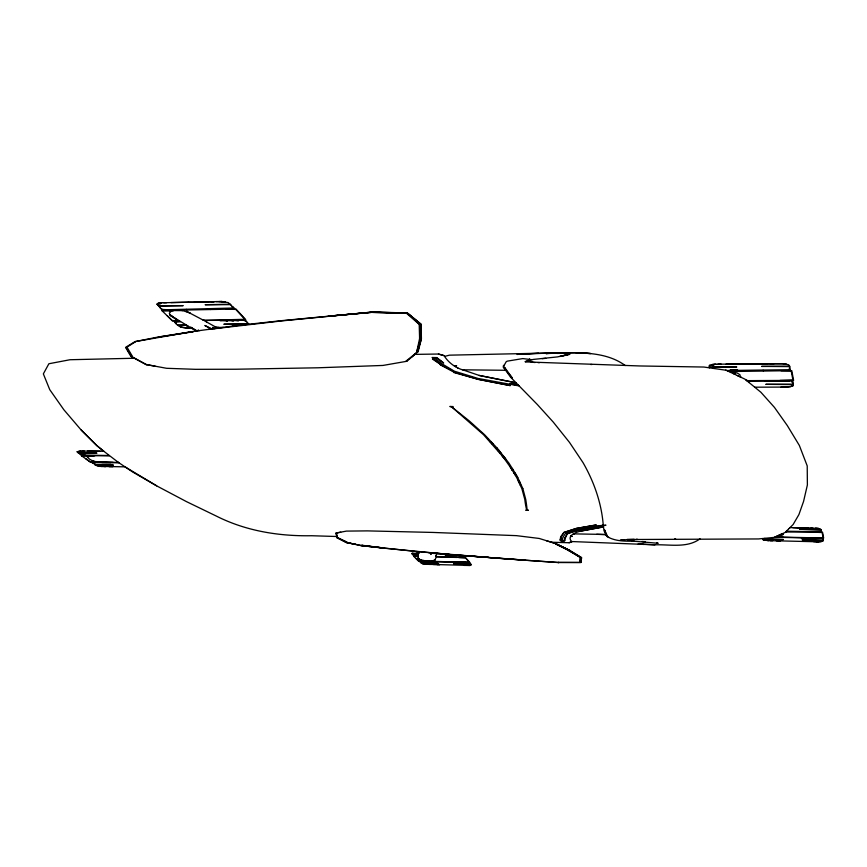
<?xml version="1.0" encoding="UTF-8"?>
<svg xmlns="http://www.w3.org/2000/svg" width="867" height="867" viewBox="0 0 867 867"><rect width="100%" height="100%" fill="white"/><g stroke="black" fill="none" stroke-linecap="round" stroke-linejoin="round"><path stroke-width="1.3" d="M419.769 559.443L417.894 558.651L421.373 560.862L418.197 557.969L418.273 551.65M418.241 554.425L412.898 554.338L414.415 555.823L418.219 555.855M782.912 534.592L782.489 533.639L782.955 533.92M100.247 451.23L96.378 451.198M155.16 366.188L145.949 364.541L130.819 356.348L125.563 347.374L134.959 341.641L193.341 331.443L236.257 325.624L281.352 320.682L373.081 312.001L407.241 312.987L421.037 324.204L421.427 338.553L418.143 351.666L406.818 361.279L405.973 361.138L417.796 351.655L420.636 338.694L421.037 324.204L407.685 313.312M208.243 329.438L281.862 320.898L373.081 312.001L406.385 313.193L418.696 323.933L420.213 323.857L419.606 338.488L416.821 351.579L420.636 338.694M504.453 458.47L483.493 434.681L451.577 406.807L469.307 420.95L484.631 434.757L497.907 448.954L509.005 463.216L517.176 476.308L522.855 488.62M581.551 557.557L580.998 562.39L581.551 557.557L569.782 550.415L556.007 543.75L569.576 550.61L568.871 550.61L555.357 543.782L569.424 550.512M579.882 562.39L580.153 557.654L581.258 557.709L569.641 550.643M525.055 560.223L558.326 562.466L580.944 562.531L581.172 559.356M562.542 540.39L561.664 540.206L561.383 536.901L563.864 532.479L576.306 528.437L596.117 524.979L576.306 528.437L563.864 532.479L560.711 536.727L560.125 539.903L563.16 540.499C560.927 539.198 564.807 534.636 565.544 533.313M187.998 302.215L182.233 302.345M103.747 466.609L105.752 466.63M431.116 552.821L430.823 554.479L431.82 552.886M232.085 326.198L233.483 326.003M218.917 327.433L215.959 327.195M607.973 536.944L608.807 537.334M709.401 367.836L709.39 365.397L715.058 364.205L782.305 363.641L788.71 364.747L790.433 369.7L726.719 370.502M434.161 553.092L434.042 553.645L434.302 553.113M782.901 533.899L782.207 533.769M81.715 455.879L86.602 455.923C88.597 459.618 93.658 461.818 98.686 461.97M436.047 555.931L435.884 556.581L464.322 557.21L462.805 555.574M436.058 555.866L436.285 554.988M440.913 553.71L436.632 553.59L436.296 554.934M561.014 356.283L570.042 353.942L557.611 356.89L533.378 359.415L527.093 360.737L525.283 361.886L639.813 365.961L703.928 367.044L726.221 370.263L744.905 379.139L760.89 392.252L774.426 407.371L787.301 425.556L799.352 445.454L807.22 465.915L807.383 484.967L803.568 501.419L798.908 514.597L793.11 524.535L789.956 527.667M435.05 559.822L436.318 556.874L457.332 557.459M189.19 327.932L186.795 326.783L187.976 326.165M727.998 371.119L737.243 373.059L739.909 374.717L740.385 376.993M636.28 539.317L637.353 539.263M418.458 348.588L421.395 338.91M754.734 387.202L787.052 387.061L792.806 385.956L793.294 384.59L792.655 381.231L789.447 380.916L747.332 381.133M196.3 331.053L170.192 315.241L169.303 313.247L170.756 311.524L173.66 310.603M420.625 338.433L421.384 338.726M94.796 455.782L87.448 456.692M774.524 537.215L820.431 538.255L822.881 538.515L823.26 540.488L822.837 541.268L818.35 541.799L768.032 540.618L763.328 539.881L762.353 538.559M746.736 380.646L793.608 380.385L791.755 370.632L731.52 371.531M328.225 316.184L372.615 312.272L328.636 316.141M603.226 524.795C601.438 502.817 593.928 481.575 582.971 462.545L569.5 442.408L553.244 422.077L537.356 404.531L510.49 377.091L503.283 366.925L506.209 361.702L507.26 361.149L522.801 358.58L531.98 359.697M383.496 548.15L360.856 545.462L345.922 542.395L336.819 537.529L336.103 533.042L340.72 532.197M522.888 488.739L525.77 499.565C528.74 518.878 525.716 508.138 524.838 499.598L521.88 488.663L516.233 476.579L509.959 466.609M749.001 381.133L749.034 382.531M435.039 559.844L432.687 561.112L429.718 561.252M435.071 559.735L432.936 560.982M734.739 374.316L735.433 373.601L733.46 373.71M788.396 529.228L785.166 532.446L774.123 537.399L758.56 538.938L627.264 539.534M788.58 529.043L789.88 527.743M428.374 564.352L430.379 564.406M656.763 542.926L658.183 543.284L633.56 541.171C624.522 541.311 614.746 541.236 606.77 536.38L603.996 530.68L603.421 526.345M455.608 366.687L456.616 365.755L454.286 365.701M633.712 539.307L634.211 539.296M744.97 363.956L738.543 364.01M700.048 538.775C687.282 548.377 669.866 544.303 654.878 544.823L571.581 541.539C566.184 535.535 576.533 531.959 581.063 531.027L603.497 526.908L580.912 531.081M109.047 455.522L81.205 455.034L77.12 451.783L80.111 451.057L103.791 451.252L118.205 462.274M504.258 458.459L505.331 458.48L504.312 458.47M444.598 356.38L449.453 355.167L566.509 352.641C586.645 352.706 608.309 353.172 625.259 365.527M382.867 548.074L451.859 554.707L524.741 560.201M110.651 462.653L106.218 462.599M135.36 341.815L126.192 347.645L131.567 356.467L146.534 364.649M812.617 532.132L785.621 531.991M88.12 456.497L89.68 455.955M452.411 407.002L453.148 406.569L449.843 406.46L451.566 406.981M504.193 458.513L510.056 466.76M770.189 540.672L772.627 540.726M245.166 324.659L245.849 324.291L223.838 324.236L248.558 323.814M423.475 560.581L418.338 560.776L416.117 558.597M559.757 356.51L569.196 354.56M181.842 302.355L176.445 302.464M496.043 448.185L496.856 447.838M551.336 542.243L569.088 542.742L571.581 541.539M526.594 509.926L525.727 510.273L528.415 510.251L527.299 509.926M498.146 450.721L499.024 450.374M411.619 357.085L417.796 351.655M412.92 553.081L411.923 553.449L412.15 554.121L413.873 555.801L418.219 556.083M499.414 452.357L500.313 452.032M519.149 385.934L478.15 378.478L454.373 371.206L442.029 363.826L434.692 358.244L432.08 357.518L436.74 357.572L443.676 363.013L436.329 357.692L434.616 358.147M542.2 358.689L545.787 358.342M95.63 451.187L91.588 451.154M565.587 533.238L577.4 529.195L603.269 525.164M470.098 565.447L471.009 564.439L469.491 562.802L467.367 562.585L419.552 561.361L422.359 563.658L426.607 564.298L470.098 565.447L464.04 565.403M504.215 365.278L503.359 365.56L503.835 365.95M437.141 561.708L432.991 561.588M505.027 458.275L503.998 458.264M737.297 375.53L738.055 375.888M499.912 453.007L500.844 452.726M498.417 451.068L499.338 450.786M496.542 448.727L497.43 448.456M739.984 376.809L740.776 376.506M491.491 443.286L492.358 443.026M487.622 439.125L488.479 438.875M730.881 372.485L730.469 372.29M590.622 364.465L591.966 364.508M105.958 462.599L101.807 462.555M569.088 542.742L571.841 541.94M432.687 561.112L432.178 561.328M738.11 364.01L732.106 364.064M783.508 537.421L778.447 537.302M782.912 534.733L777.666 536.998M176.099 302.475L171.027 302.583M525.239 361.496L529.564 361.268L533.682 362.46M490.213 441.91L491.134 441.715M492.283 444.142L493.215 443.947M134.959 341.641L158.076 337.035L192.452 331.584M337.187 537.345L336.103 533.042L346.388 531.103L367.38 530.886L432.936 532.436L516.515 535.654L539.231 538.461L556.256 543.75L546.416 540.726M429.403 561.242L426.391 561.036M91.328 451.154L87.534 451.122M233.949 308.013L164.925 309.801L161.75 309.486L156.992 304.154L158.065 303.19L161.132 302.8L221.551 301.488L228.27 302.626L233.949 308.013L232.053 306.831L232.855 306.82M187.966 312.098L203.745 320.4L244.862 319.294L235.726 309.4L226.309 309.216M731.715 364.064L726.069 364.118M166.627 302.681L163.711 302.746M432.752 561.578L428.883 561.469M406.818 361.279L382.965 365.44L317.81 367.792L235.824 369.234L195.508 369.32L166.551 368.291L145.981 364.498M158.087 337.144L193.374 331.747L192.81 331.53M233.461 319.869L245.729 319.641L235.932 309.02L171.2 310.321M624.24 539.697L620.089 540.325L627.448 539.523M199.139 330.674L198.185 330.067L198.857 330.717M161.782 302.789L158.791 303.168L160.937 303.125L160.037 304.089L156.992 304.154L158.683 305.704L183.165 305.639L159.138 306.149L160.547 308.305L162.53 309.465L167.764 309.736M176.337 320.898L172.511 320.963L161.804 310.516L182.753 310.614L189.992 312.965M95.825 462.49L92.531 462.675L93.517 463.379L92.932 463.368M633.192 539.317L627.318 539.523M779.986 380.461L792.947 380.06L791.203 370.978L781.026 370.708M97.429 462.176L100.691 462.122L99.206 462.003M721.181 364.151L717.93 364.183M777.374 536.771L775.466 536.966L815.11 537.843M84.229 451.089L82.04 451.078M780.994 387.094L790.726 386.78M88.401 455.717L109.372 455.782M479.061 375.389L516.136 382.835L479.386 375.498L464.203 370.339C455.966 368.182 448.532 362.883 444.045 355.622L438.431 354.029L414.86 354.386M603.378 525.944L598.013 526.475L603.334 525.619M554.327 352.826L545.972 353.617L566.509 352.641M715.784 364.205L712.186 364.519L714.581 364.498L712.772 365.365L709.39 365.397M566.834 352.641L557.514 353.411L575.688 352.75L590.611 353.53L576.024 352.761M89.604 455.999L90.125 455.955M96.172 461.612L118.562 462.523M80.598 451.057L77.12 451.783M731.293 371.065L728.659 371.119M182.709 310.635L181.886 310.549M732.051 370.469L737.633 370.079L730.014 370.133L731.661 370.469M109.112 466.663L112.84 466.706M423.291 561.307L420.072 561.87M424.982 561.122L426.336 561.025L420.376 559.779L420.928 559.93M776.594 536.294L776.821 536.185M815.587 528.122L820.442 528.892L821.591 531.774L786.391 531.222M813.17 537.8L823.151 537.833L822.133 532.533L813.614 532.154M460.659 562.152L469.285 562.239L465.546 557.849L458.957 557.503M538.472 353.216L517.046 354.408L553.894 352.836M813.69 541.691L818.751 541.647L816.161 541.745M428.038 561.144L426.835 561.057M131.567 356.467L132.445 356.435L127.297 347.656L126.387 347.721M776.301 540.813L780.528 540.91M817.798 541.788L821.201 541.702M504.215 457.05L503.044 457.028M433.392 564.493L439.937 564.558L437.098 564.601M225.312 301.727L215.937 301.608M230.416 304.187L205.121 304.718L230.839 304.642M162.259 310.874L168.751 310.744L170.972 311.524M134.32 358.244L70.021 359.729L48.888 363.75L43.35 373.872L49.744 389.651L63.844 409.733L80.945 429.75L96.768 445.54L103.791 451.252L97.039 445.79L81.184 429.999M167.277 315.772L172.23 320.606L178.418 320.541M176.879 320.888L178.927 320.844M179.837 321.386L174.408 321.852C178.114 327.39 184.736 328.669 190.935 327.899M203.745 320.4L242.402 320.259L245.567 320.573L248.959 324.236M180.444 321.744L175.177 321.83L176.337 322.968L175.567 322.979M245.567 320.573L244.787 320.595L246.629 321.722M178.103 325.45L186.524 325.309M180.249 326.902L187.315 327.964M216.479 327.477L223.491 327.358M177.659 325.027L185.831 324.897M786.228 363.902L771.457 363.728M709.087 366.817L736.798 367.012L712.652 367.207L712.999 368.356M789.761 366.177L761.616 366.405L789.837 366.6L789.328 368.605L789.544 369.7L790.433 369.7M725.538 370.166L726.221 370.263M792.655 381.231L791.777 381.242L791.983 382.293L792.85 382.293M793.218 384.2L765.799 384.33L793.294 384.59L791.961 385.967L792.806 385.956M462.588 369.808L505.667 370.296M570.562 536.435L572.285 536.435L570.681 535.893M558.077 562.423L580.218 562.434L580.522 557.676L568.871 550.61L581.258 557.709M512.029 469.903L513.231 470.012L512.007 469.871M511.097 468.408L512.234 468.418M83.438 455.674L82.322 455.663M77.943 452.726L96.952 453.159L78.919 453.007L81.791 455.045L85.757 455.305M83.687 455.674L92.953 455.771M82.267 455.663L81.335 455.652L90.417 462.1L92.509 462.122M85.963 458.892L90.179 461.883L95.023 461.938L93.43 461.016M93.723 462.144L113.198 462.414M92.758 462.133L93.311 462.133M118.887 462.74L91.945 462.675L99.12 466.37L125.021 466.847L157.035 486.062L186.459 501.614L216.414 516.114C245.903 530.994 278.795 536.315 311.589 535.73L336.656 536.51M94.72 464.647L113.404 465.113L95.099 464.907M511.833 469.589L512.971 469.6M96.866 465.817L102.328 466.587M814.341 532.165L822.566 532.349L823.65 538.039L815.381 537.854M504.746 458.643L505.418 458.697L504.453 458.632M504.67 459.131L505.873 459.174M645.167 541.745L642.263 541.517M504.681 457.646L503.597 457.743M502.21 455.966L503.38 455.977M502.318 456.107L503.489 456.129M503.716 456.41L502.611 456.476M502.958 456.92L504.128 456.942M605.849 534.462L573.954 533.877M573.195 534.17L574.29 533.888M206.704 301.814L214.062 301.976L211.461 301.705M200.938 301.933L208.329 302.095L206.313 301.824M790.043 527.58L818.578 528.35M821.201 529.737L799.623 529.282L821.244 529.975M821.461 531.146L820.778 531.124L821.591 531.774M415.271 556.289L415.835 556.3M194.75 302.074L201.87 302.236L200.515 301.944M822.881 538.515L822.209 538.494L823 539.133M823.216 540.249L802.073 539.762L823.26 540.488M420.636 338.509L419.606 338.488L419.184 323.911L407.241 312.987L415.889 320.216M188.421 302.204L194.977 302.388L194.316 302.084M419.043 560.949L420.267 560.982L418.447 560.927L413.635 556.235M462.198 562.195L463.195 562.217M765.789 363.782L773.7 363.999L771.066 363.739M759.362 363.837L767.328 364.053L765.344 363.782M418.252 553.092L411.923 553.449L412.703 554.143L418.241 554.295M436.6 553.731L438.323 553.645M462.945 555.725L445.161 555.032L460.019 555.346M463.834 556.69L463.281 556.668L464.322 557.21M413.711 556.246L415.065 556.278M416.745 556.321L418.208 556.365M458.361 557.492L465.449 557.687L469.816 562.412L463.368 562.228M413.862 556.408L418.208 556.527M459.673 562.119L421.059 561.003M461.992 562.184L461.244 562.163M462.349 562.195L463.076 562.217M469.491 562.802L468.939 562.781L469.968 563.312M219.947 320.66L227.588 320.898L225.843 320.562M752.48 363.891L760.142 364.118L758.885 363.837M459.824 562.119L461.06 562.163M421.026 562.791L438.312 563.485L421.221 562.986M470.824 564.244L453.517 563.745L471.009 564.439L471.149 565.089M422.359 563.658L427.052 564.309M226.233 320.552L233.656 320.79L231.435 320.465M512.679 469.134L511.465 469.004M745.436 363.956L752.469 364.183L751.992 363.902M218.917 301.543L224.575 301.749L220.89 301.499M231.782 320.454L238.685 320.703L236.062 320.378M771.5 381.014L779.433 381.307L777.266 380.981M764.521 381.047L772.692 381.339L771.066 381.014M786.055 531.558L786.889 531.569M777.656 380.981L789.187 381.252L786.261 380.927M596.702 534.3L605.957 534.69M802.929 527.851L808.987 528.155L806.982 527.938M798.008 527.754L804.099 528.046L802.593 527.851M457.711 368.161L458.405 368.388M792.72 527.645L798.583 527.927L797.64 527.743M801.238 537.822L807.513 538.158L806.267 537.941M654.878 544.823L638.155 543.934L643.661 544.443M806.603 537.941L812.704 538.277L811.057 538.049M778.338 535.503L779.877 535.589L779.097 535.167M811.349 538.049L817.007 538.374L815.013 538.136M456.053 562.249L461.157 562.564L459.694 562.358M451.653 562.13L456.909 562.434L455.771 562.249M459.933 562.369L467.313 562.737L465.351 562.52M489.443 557.665L558.857 562.596L558.326 562.466M452.487 554.761L457.538 555.151M462.837 555.574L524.719 560.093M768.585 540.629L763.328 539.881L763.166 539.09L783.356 539.556L765.041 538.906L764.857 538.32M539.437 362.688L537.973 362.623M428.591 552.593L488.858 557.47L452.173 554.728M810.797 528.025L813.04 528.231M447.036 554.262L449.399 554.479L418.934 551.715L418.891 553.482L418.685 551.694L415.542 551.412M414.925 551.347L360.802 545.549L345.922 542.395L355.806 544.368M360.802 545.549L370.252 546.578M518 384.753L510.013 383.821L518.054 384.818M518.206 384.959L510.034 383.994L518.249 385.002M633.94 540.824L627.567 539.74M535.091 362.514L534.408 362.482M518.195 480.827L519.333 481.012M519.105 482.767L520.233 482.962M674.624 538.927L675.599 538.916M418.241 553.905L416.626 553.58L416.951 553.059M520.222 485.162L521.349 485.39M518.553 481.575L519.712 481.824M516.288 476.742L517.491 477.002M514.987 474.596L516.266 474.878M780.603 534.484L781.059 534.289M513.882 472.84L515.139 473.079M514.229 473.404L515.54 473.718M515.182 474.91L516.494 475.246M516.515 477.229L517.751 477.554M438.431 354.029L444.045 355.622M202.531 319.728L204.471 320.389M745.815 379.887L747.82 380.635M186.438 311.578L187.695 311.979M436.708 556.603L436.003 556.094M559.248 545.386L569.782 550.415M188.887 312.467L189.808 312.911M211.992 328.929L204.861 325.472L211.18 329.037M346.041 542.222L336.819 537.529L347.103 542.254L337.22 537.486L336.385 532.988M214.886 328.539L212.632 327.39L214.723 328.56M204.71 320.942L217.693 328.149M156.645 485.845L132.694 471.995L117.977 462.133M197.058 330.956L190.642 327.184L196.776 330.988M170.246 315.263L176.12 319.197M787.615 531.243L787.16 530.452M169.91 314.569L175.871 319.045M170.409 315.339L173.302 317.539M186.286 309.367L186.925 310.007M206.845 322.123L205.956 320.92M209.684 308.89L210.302 309.541M220.424 320.096L220.944 320.649M632.141 540.575L632.661 541.257M418.197 557.86L418.566 558.576M529.455 358.862L529.975 360.098M737.113 370.426L737.275 371.022M763.123 370.242L763.263 370.838M603.183 524.524L603.378 525.976M420.213 323.857L420.593 337.176M478.216 379.345L510.175 385.587L478.216 379.345L453.658 372.474L454.221 371.694L440.837 364.584L432.438 359.057L433.121 358.808L440.837 364.584L440.317 364.877L453.896 372.116L478.216 379.345M564.959 537.833L564.677 540.78L560.613 540.835L560.125 539.903L561.263 540.748L564.677 540.78L564.623 537.724L565.392 537.952L567.202 533.823C577.162 528.176 641.613 519.712 578.831 529.943L567.202 533.823L564.959 537.833M607.377 536.001L606.77 536.38L604.57 529.943L607.377 536.001M405.973 313.28L372.355 312.38L405.973 313.28M362.373 545.321L361.55 545.365L382.835 547.901L362.373 545.321M504.832 367.63L503.283 366.925L512.289 378.012L504.832 367.63"/></g></svg>
